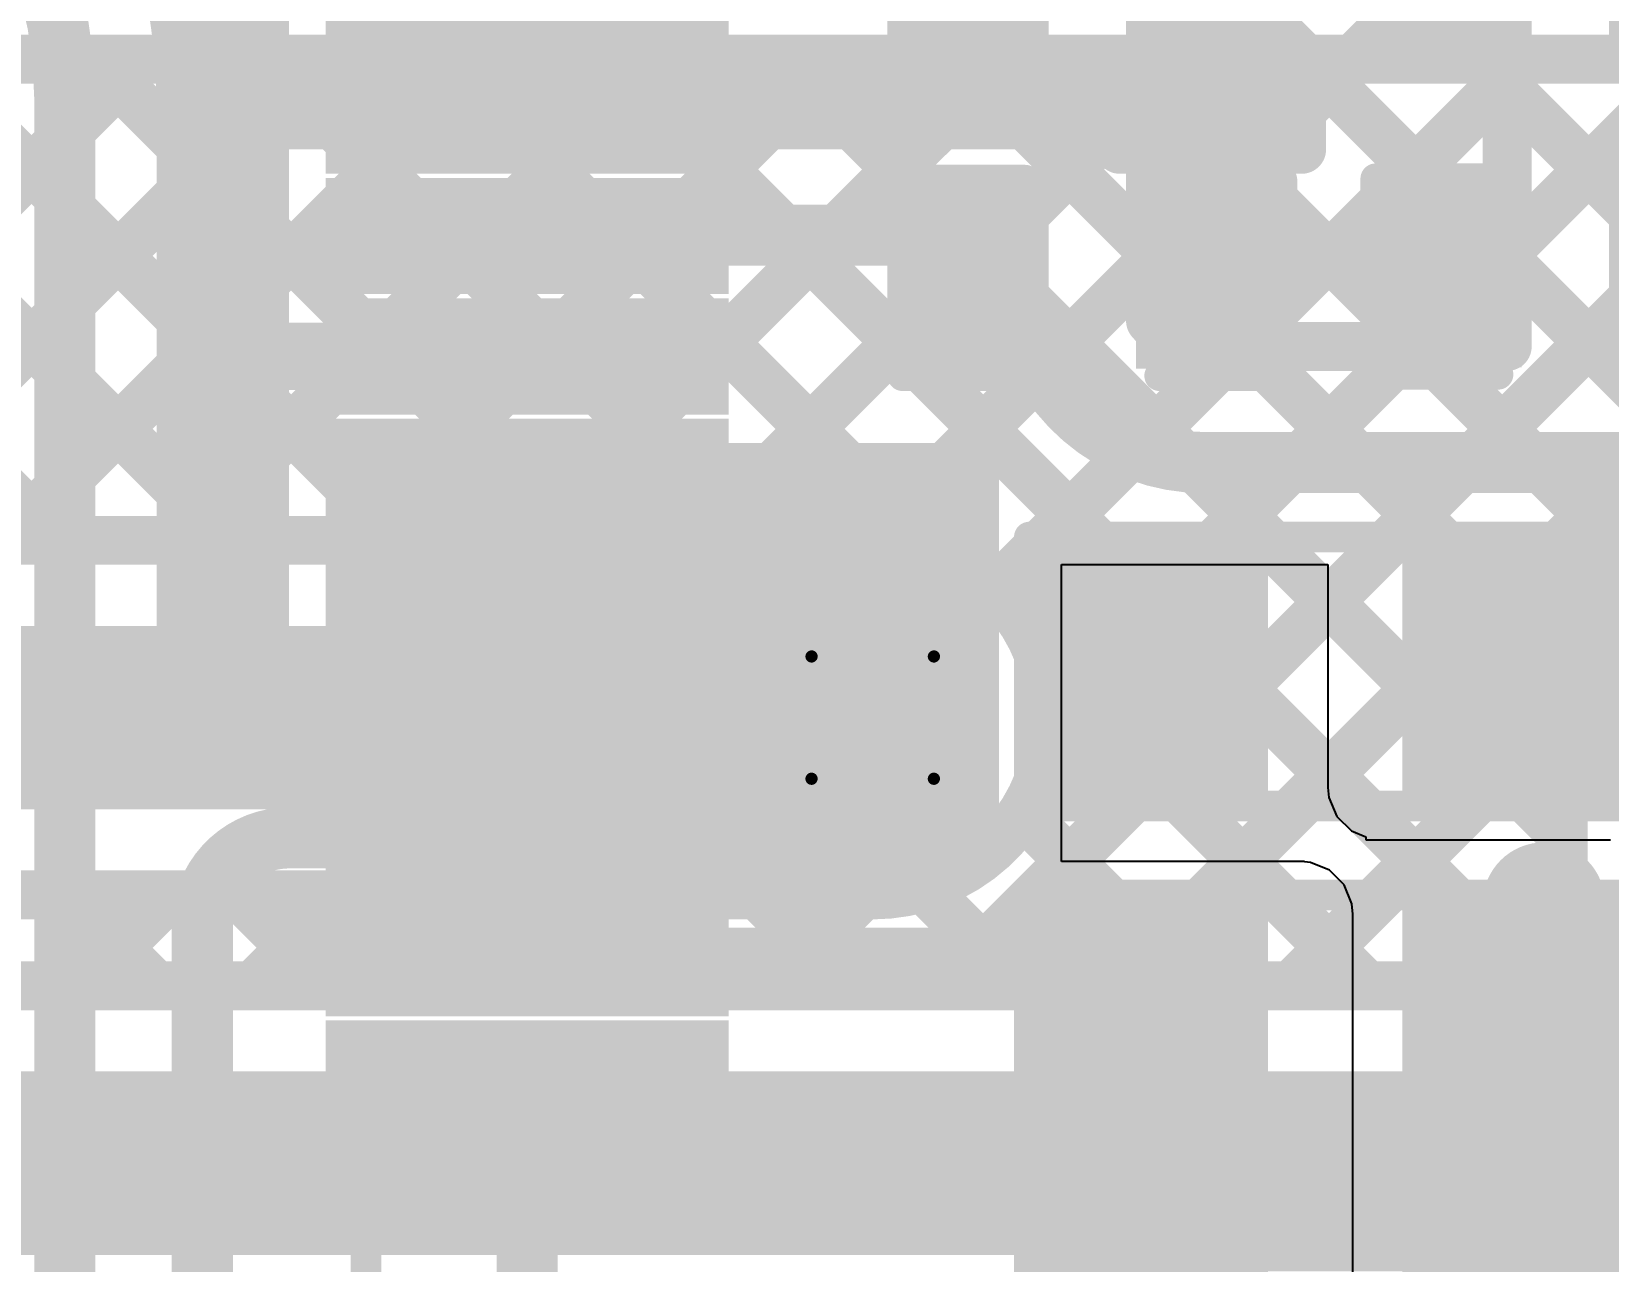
# Model space of a CAD drawing. Header units: inches. Extents: x -17 to 349, y -40 to 215.
# Drawn here: x 104.48 to 111.03, y 122.64 to 127.75 of the extents above; entities that cross this region are included whole.
import ezdxf

# ---------------------------------------------------------------- set-up
doc = ezdxf.new("R2010")
doc.units = ezdxf.units.IN
for name, color, linetype in [('Bottom Layer', 5, 'Continuous'), ('Drill Drawing', 1, 'Continuous'), ('Top Layer', 1, 'Continuous'), ('Top Overlay', 2, 'Continuous'), ('Top Paste', 8, 'Continuous'), ('Top Solder', 216, 'Continuous'), ('Via Holes', 16, 'Continuous')]:
    doc.layers.add(name, color=color, linetype=linetype)
doc.styles.add('Arial Black_Bold', font='', dxfattribs={"height": 0.2})
doc.styles.get('Arial Black_Bold').set_extended_font_data('Arial Black', bold=True)

# ---------------------------------------------------------------- blocks, each defined once
blk = doc.blocks.new('C___0402_57')
at = {"layer": 'Top Layer'}
for points in [[(-0.6985, -0.3175), (-0.6985, 0.3175), (-0.2413, 0.3175), (-0.2413, -0.3175)], [(0.2413, -0.3175), (0.2413, 0.3175), (0.6985, 0.3175), (0.6985, -0.3175)]]:
    blk.add_hatch(color=1, dxfattribs=at).paths.add_polyline_path(points)
at = {"layer": 'Top Paste'}
for points in [[(-0.6985, -0.3175), (-0.6985, 0.3175), (-0.2413, 0.3175), (-0.2413, -0.3175)], [(0.2413, -0.3175), (0.2413, 0.3175), (0.6985, 0.3175), (0.6985, -0.3175)]]:
    blk.add_hatch(color=8, dxfattribs=at).paths.add_polyline_path(points)
at = {"layer": 'Top Solder'}
for points in [[(-0.7585, -0.3775), (-0.7585, 0.3775), (-0.1813, 0.3775), (-0.1813, -0.3775)], [(0.1813, -0.3775), (0.1813, 0.3775), (0.7585, 0.3775), (0.7585, -0.3775)]]:
    blk.add_hatch(color=216, dxfattribs=at).paths.add_polyline_path(points)
at = {"layer": 'Top Overlay', "const_width": 0.127}
for points in [[(-0.2794, 0.4064), (-0.7874, 0.4064)], [(-0.7874, 0.4064), (-0.7874, -0.4064)], [(0.7874, 0.4064), (0.2794, 0.4064)], [(0.7874, 0.4064), (0.7874, -0.4064)], [(-0.2794, -0.4064), (-0.7874, -0.4064)], [(0.7874, -0.4064), (0.2794, -0.4064)]]:
    blk.add_lwpolyline(points, dxfattribs=at)
at = {"layer": 'Top Overlay', "const_width": 0.0635}
for points in [[(-0.8191, 0.4064, 1), (-0.7556, 0.4064, 1)], [(-0.8191, 0.4064, 1), (-0.7556, 0.4064, 1)], [(-0.3111, 0.4064, 1), (-0.2477, 0.4064, 1)], [(0.2477, 0.4064, 1), (0.3111, 0.4064, 1)], [(0.7556, 0.4064, 1), (0.8191, 0.4064, 1)], [(0.7556, 0.4064, 1), (0.8191, 0.4064, 1)], [(-0.8191, -0.4064, 1), (-0.7556, -0.4064, 1)], [(-0.8191, -0.4064, 1), (-0.7556, -0.4064, 1)], [(-0.3111, -0.4064, 1), (-0.2477, -0.4064, 1)], [(0.2477, -0.4064, 1), (0.3111, -0.4064, 1)], [(0.7556, -0.4064, 1), (0.8191, -0.4064, 1)], [(0.7556, -0.4064, 1), (0.8191, -0.4064, 1)]]:
    blk.add_lwpolyline(points, format="xyb", close=True, dxfattribs=at)
blk = doc.blocks.new('C___0402_60')
at = {"layer": 'Top Layer'}
for points in [[(-0.6985, -0.3175), (-0.6985, 0.3175), (-0.2413, 0.3175), (-0.2413, -0.3175)], [(0.2413, -0.3175), (0.2413, 0.3175), (0.6985, 0.3175), (0.6985, -0.3175)]]:
    blk.add_hatch(color=1, dxfattribs=at).paths.add_polyline_path(points)
at = {"layer": 'Top Paste'}
for points in [[(-0.6985, -0.3175), (-0.6985, 0.3175), (-0.2413, 0.3175), (-0.2413, -0.3175)], [(0.2413, -0.3175), (0.2413, 0.3175), (0.6985, 0.3175), (0.6985, -0.3175)]]:
    blk.add_hatch(color=8, dxfattribs=at).paths.add_polyline_path(points)
at = {"layer": 'Top Solder'}
for points in [[(-0.7585, -0.3775), (-0.7585, 0.3775), (-0.1813, 0.3775), (-0.1813, -0.3775)], [(0.1813, -0.3775), (0.1813, 0.3775), (0.7585, 0.3775), (0.7585, -0.3775)]]:
    blk.add_hatch(color=216, dxfattribs=at).paths.add_polyline_path(points)
at = {"layer": 'Top Overlay', "const_width": 0.127}
for points in [[(-0.7874, 0.4064), (-0.2794, 0.4064)], [(-0.7874, -0.4064), (-0.7874, 0.4064)], [(0.2794, 0.4064), (0.7874, 0.4064)], [(0.7874, -0.4064), (0.7874, 0.4064)], [(-0.7874, -0.4064), (-0.2794, -0.4064)], [(0.2794, -0.4064), (0.7874, -0.4064)]]:
    blk.add_lwpolyline(points, dxfattribs=at)
at = {"layer": 'Top Overlay', "const_width": 0.0635}
for points in [[(-0.8191, 0.4064, 1), (-0.7556, 0.4064, 1)], [(-0.8191, 0.4064, 1), (-0.7556, 0.4064, 1)], [(-0.3112, 0.4064, 1), (-0.2477, 0.4064, 1)], [(0.2477, 0.4064, 1), (0.3111, 0.4064, 1)], [(0.7556, 0.4064, 1), (0.8191, 0.4064, 1)], [(0.7556, 0.4064, 1), (0.8191, 0.4064, 1)], [(-0.8191, -0.4064, 1), (-0.7556, -0.4064, 1)], [(-0.8191, -0.4064, 1), (-0.7556, -0.4064, 1)], [(-0.3112, -0.4064, 1), (-0.2477, -0.4064, 1)], [(0.2477, -0.4064, 1), (0.3111, -0.4064, 1)], [(0.7556, -0.4064, 1), (0.8191, -0.4064, 1)], [(0.7556, -0.4064, 1), (0.8191, -0.4064, 1)]]:
    blk.add_lwpolyline(points, format="xyb", close=True, dxfattribs=at)
blk = doc.blocks.new('64_TQFP__10_10__63')
at = {"layer": 'Top Layer'}
for points in [[(-3.89, -6.405), (-3.89, -4.935), (-3.61, -4.935), (-3.61, -6.405)], [(-3.39, -6.405), (-3.39, -4.935), (-3.11, -4.935), (-3.11, -6.405)], [(-2.89, -6.405), (-2.89, -4.935), (-2.61, -4.935), (-2.61, -6.405)], [(-2.39, -6.405), (-2.39, -4.935), (-2.11, -4.935), (-2.11, -6.405)], [(-1.89, -6.405), (-1.89, -4.935), (-1.61, -4.935), (-1.61, -6.405)], [(-1.39, -6.405), (-1.39, -4.935), (-1.11, -4.935), (-1.11, -6.405)], [(-0.89, -6.405), (-0.89, -4.935), (-0.61, -4.935), (-0.61, -6.405)], [(-0.39, -6.405), (-0.39, -4.935), (-0.11, -4.935), (-0.11, -6.405)], [(0.11, -6.405), (0.11, -4.935), (0.39, -4.935), (0.39, -6.405)]]:
    blk.add_hatch(color=1, dxfattribs=at).paths.add_polyline_path(points)
at = {"layer": 'Top Paste'}
for points in [[(-3.89, -6.405), (-3.89, -4.935), (-3.61, -4.935), (-3.61, -6.405)], [(-3.39, -6.405), (-3.39, -4.935), (-3.11, -4.935), (-3.11, -6.405)], [(-2.89, -6.405), (-2.89, -4.935), (-2.61, -4.935), (-2.61, -6.405)], [(-2.39, -6.405), (-2.39, -4.935), (-2.11, -4.935), (-2.11, -6.405)], [(-1.89, -6.405), (-1.89, -4.935), (-1.61, -4.935), (-1.61, -6.405)], [(-1.39, -6.405), (-1.39, -4.935), (-1.11, -4.935), (-1.11, -6.405)], [(-0.89, -6.405), (-0.89, -4.935), (-0.61, -4.935), (-0.61, -6.405)], [(-0.39, -6.405), (-0.39, -4.935), (-0.11, -4.935), (-0.11, -6.405)], [(0.11, -6.405), (0.11, -4.935), (0.39, -4.935), (0.39, -6.405)]]:
    blk.add_hatch(color=8, dxfattribs=at).paths.add_polyline_path(points)
at = {"layer": 'Top Solder'}
for points in [[(-3.9916, -6.5066), (-3.9916, -4.8334), (-3.5084, -4.8334), (-3.5084, -6.5066)], [(-3.4916, -6.5066), (-3.4916, -4.8334), (-3.0084, -4.8334), (-3.0084, -6.5066)], [(-2.9916, -6.5066), (-2.9916, -4.8334), (-2.5084, -4.8334), (-2.5084, -6.5066)], [(-2.4916, -6.5066), (-2.4916, -4.8334), (-2.0084, -4.8334), (-2.0084, -6.5066)], [(-1.9916, -6.5066), (-1.9916, -4.8334), (-1.5084, -4.8334), (-1.5084, -6.5066)], [(-1.4916, -6.5066), (-1.4916, -4.8334), (-1.0084, -4.8334), (-1.0084, -6.5066)], [(-0.9916, -6.5066), (-0.9916, -4.8334), (-0.5084, -4.8334), (-0.5084, -6.5066)], [(-0.4916, -6.5066), (-0.4916, -4.8334), (-0.0084, -4.8334), (-0.0084, -6.5066)], [(0.0084, -6.5066), (0.0084, -4.8334), (0.4916, -4.8334), (0.4916, -6.5066)], [(0.5084, -6.5066), (0.5084, -4.8334), (0.9916, -4.8334), (0.9916, -6.5066)]]:
    blk.add_hatch(color=216, dxfattribs=at).paths.add_polyline_path(points)
at = {"layer": 'Top Overlay', "const_width": 0.127}
blk.add_lwpolyline([(-5, -5), (-4.21, -5)], dxfattribs=at)
at = {"layer": 'Top Overlay', "const_width": 0.0635}
blk.add_lwpolyline([(-4.2417, -5, 1), (-4.1782, -5, 1)], format="xyb", close=True, dxfattribs=at)
blk = doc.blocks.new('S______B______74')
at = {"layer": 'Top Layer'}
for points in [[(-1.143, -0.4445), (-1.143, 0.4445), (-0.381, 0.4445), (-0.381, -0.4445)], [(0.381, -0.4445), (0.381, 0.4445), (1.143, 0.4445), (1.143, -0.4445)]]:
    blk.add_hatch(color=1, dxfattribs=at).paths.add_polyline_path(points)
at = {"layer": 'Top Paste'}
for points in [[(-1.143, -0.4445), (-1.143, 0.4445), (-0.381, 0.4445), (-0.381, -0.4445)], [(0.381, -0.4445), (0.381, 0.4445), (1.143, 0.4445), (1.143, -0.4445)]]:
    blk.add_hatch(color=8, dxfattribs=at).paths.add_polyline_path(points)
at = {"layer": 'Top Solder'}
for points in [[(-1.2446, -0.5461), (-1.2446, 0.5461), (-0.2794, 0.5461), (-0.2794, -0.5461)], [(0.2794, -0.5461), (0.2794, 0.5461), (1.2446, 0.5461), (1.2446, -0.5461)]]:
    blk.add_hatch(color=216, dxfattribs=at).paths.add_polyline_path(points)
at = {"layer": 'Top Overlay', "const_width": 0.127}
for points in [[(1.27, 0.5588), (-1.27, 0.5588)], [(-1.27, 0.5588), (-1.27, -0.5588)], [(1.27, 0.5588), (1.27, -0.5588)], [(1.27, -0.5588), (-1.27, -0.5588)]]:
    blk.add_lwpolyline(points, dxfattribs=at)
at = {"layer": 'Top Overlay', "const_width": 0.0635}
for points in [[(-1.30175, 0.5588, 1), (-1.23825, 0.5588, 1)], [(-1.30175, 0.5588, 1), (-1.23825, 0.5588, 1)], [(1.23825, 0.5588, 1), (1.30175, 0.5588, 1)], [(1.23825, 0.5588, 1), (1.30175, 0.5588, 1)], [(-1.30175, -0.5588, 1), (-1.23825, -0.5588, 1)], [(-1.30175, -0.5588, 1), (-1.23825, -0.5588, 1)], [(1.23825, -0.5588, 1), (1.30175, -0.5588, 1)], [(1.23825, -0.5588, 1), (1.30175, -0.5588, 1)]]:
    blk.add_lwpolyline(points, format="xyb", close=True, dxfattribs=at)
blk = doc.blocks.new('S______B______75')
at = {"layer": 'Top Layer'}
for points in [[(-1.143, -0.4445), (-1.143, 0.4445), (-0.381, 0.4445), (-0.381, -0.4445)], [(0.381, -0.4445), (0.381, 0.4445), (1.143, 0.4445), (1.143, -0.4445)]]:
    blk.add_hatch(color=1, dxfattribs=at).paths.add_polyline_path(points)
at = {"layer": 'Top Paste'}
for points in [[(-1.143, -0.4445), (-1.143, 0.4445), (-0.381, 0.4445), (-0.381, -0.4445)], [(0.381, -0.4445), (0.381, 0.4445), (1.143, 0.4445), (1.143, -0.4445)]]:
    blk.add_hatch(color=8, dxfattribs=at).paths.add_polyline_path(points)
at = {"layer": 'Top Solder'}
for points in [[(-1.2446, -0.5461), (-1.2446, 0.5461), (-0.2794, 0.5461), (-0.2794, -0.5461)], [(0.2794, -0.5461), (0.2794, 0.5461), (1.2446, 0.5461), (1.2446, -0.5461)]]:
    blk.add_hatch(color=216, dxfattribs=at).paths.add_polyline_path(points)
at = {"layer": 'Top Overlay', "const_width": 0.127}
for points in [[(1.27, 0.5588), (-1.27, 0.5588)], [(-1.27, 0.5588), (-1.27, -0.5588)], [(1.27, 0.5588), (1.27, -0.5588)], [(1.27, -0.5588), (-1.27, -0.5588)]]:
    blk.add_lwpolyline(points, dxfattribs=at)
at = {"layer": 'Top Overlay', "const_width": 0.0635}
for points in [[(-1.30175, 0.5588, 1), (-1.23825, 0.5588, 1)], [(-1.30175, 0.5588, 1), (-1.23825, 0.5588, 1)], [(1.23825, 0.5588, 1), (1.30175, 0.5588, 1)], [(1.23825, 0.5588, 1), (1.30175, 0.5588, 1)], [(-1.30175, -0.5588, 1), (-1.23825, -0.5588, 1)], [(-1.30175, -0.5588, 1), (-1.23825, -0.5588, 1)], [(1.23825, -0.5588, 1), (1.30175, -0.5588, 1)], [(1.23825, -0.5588, 1), (1.30175, -0.5588, 1)]]:
    blk.add_lwpolyline(points, format="xyb", close=True, dxfattribs=at)
blk = doc.blocks.new('S______B______76')
at = {"layer": 'Top Layer'}
for points in [[(-1.143, -0.4445), (-1.143, 0.4445), (-0.381, 0.4445), (-0.381, -0.4445)], [(0.381, -0.4445), (0.381, 0.4445), (1.143, 0.4445), (1.143, -0.4445)]]:
    blk.add_hatch(color=1, dxfattribs=at).paths.add_polyline_path(points)
at = {"layer": 'Top Paste'}
for points in [[(-1.143, -0.4445), (-1.143, 0.4445), (-0.381, 0.4445), (-0.381, -0.4445)], [(0.381, -0.4445), (0.381, 0.4445), (1.143, 0.4445), (1.143, -0.4445)]]:
    blk.add_hatch(color=8, dxfattribs=at).paths.add_polyline_path(points)
at = {"layer": 'Top Solder'}
for points in [[(-1.2446, -0.5461), (-1.2446, 0.5461), (-0.2794, 0.5461), (-0.2794, -0.5461)], [(0.2794, -0.5461), (0.2794, 0.5461), (1.2446, 0.5461), (1.2446, -0.5461)]]:
    blk.add_hatch(color=216, dxfattribs=at).paths.add_polyline_path(points)
at = {"layer": 'Top Overlay', "const_width": 0.127}
for points in [[(-1.27, 0.5588), (1.27, 0.5588)], [(-1.27, -0.5588), (-1.27, 0.5588)], [(1.27, -0.5588), (1.27, 0.5588)], [(-1.27, -0.5588), (1.27, -0.5588)]]:
    blk.add_lwpolyline(points, dxfattribs=at)
at = {"layer": 'Top Overlay', "const_width": 0.0635}
for points in [[(-1.3017, 0.5588, 1), (-1.2383, 0.5588, 1)], [(-1.3017, 0.5588, 1), (-1.2383, 0.5588, 1)], [(1.2383, 0.5588, 1), (1.3017, 0.5588, 1)], [(1.2383, 0.5588, 1), (1.3017, 0.5588, 1)], [(-1.3017, -0.5588, 1), (-1.2383, -0.5588, 1)], [(-1.3017, -0.5588, 1), (-1.2383, -0.5588, 1)], [(1.2383, -0.5588, 1), (1.3017, -0.5588, 1)], [(1.2383, -0.5588, 1), (1.3017, -0.5588, 1)]]:
    blk.add_lwpolyline(points, format="xyb", close=True, dxfattribs=at)
at = {"layer": 'Top Overlay', "style": 'Arial Black_Bold'}
blk.add_text('SB1', height=1.27, dxfattribs=at).set_placement((1.5981, -0.4225))
blk = doc.blocks.new('C___0402_86')
at = {"layer": 'Top Layer'}
for points in [[(-0.6985, -0.3175), (-0.6985, 0.3175), (-0.2413, 0.3175), (-0.2413, -0.3175)], [(0.2413, -0.3175), (0.2413, 0.3175), (0.6985, 0.3175), (0.6985, -0.3175)]]:
    blk.add_hatch(color=1, dxfattribs=at).paths.add_polyline_path(points)
at = {"layer": 'Top Paste'}
for points in [[(-0.6985, -0.3175), (-0.6985, 0.3175), (-0.2413, 0.3175), (-0.2413, -0.3175)], [(0.2413, -0.3175), (0.2413, 0.3175), (0.6985, 0.3175), (0.6985, -0.3175)]]:
    blk.add_hatch(color=8, dxfattribs=at).paths.add_polyline_path(points)
at = {"layer": 'Top Solder'}
for points in [[(-0.7585, -0.3775), (-0.7585, 0.3775), (-0.1813, 0.3775), (-0.1813, -0.3775)], [(0.1813, -0.3775), (0.1813, 0.3775), (0.7585, 0.3775), (0.7585, -0.3775)]]:
    blk.add_hatch(color=216, dxfattribs=at).paths.add_polyline_path(points)
at = {"layer": 'Top Overlay', "const_width": 0.127}
for points in [[(-0.2794, 0.4064), (-0.7874, 0.4064)], [(-0.7874, 0.4064), (-0.7874, -0.4064)], [(0.7874, 0.4064), (0.2794, 0.4064)], [(0.7874, 0.4064), (0.7874, -0.4064)], [(-0.2794, -0.4064), (-0.7874, -0.4064)], [(0.7874, -0.4064), (0.2794, -0.4064)]]:
    blk.add_lwpolyline(points, dxfattribs=at)
at = {"layer": 'Top Overlay', "const_width": 0.0635}
for points in [[(-0.8191, 0.4064, 1), (-0.7556, 0.4064, 1)], [(-0.8191, 0.4064, 1), (-0.7556, 0.4064, 1)], [(-0.3111, 0.4064, 1), (-0.2477, 0.4064, 1)], [(0.2477, 0.4064, 1), (0.3111, 0.4064, 1)], [(0.7556, 0.4064, 1), (0.8191, 0.4064, 1)], [(0.7556, 0.4064, 1), (0.8191, 0.4064, 1)], [(-0.8191, -0.4064, 1), (-0.7556, -0.4064, 1)], [(-0.8191, -0.4064, 1), (-0.7556, -0.4064, 1)], [(-0.3111, -0.4064, 1), (-0.2477, -0.4064, 1)], [(0.2477, -0.4064, 1), (0.3111, -0.4064, 1)], [(0.7556, -0.4064, 1), (0.8191, -0.4064, 1)], [(0.7556, -0.4064, 1), (0.8191, -0.4064, 1)]]:
    blk.add_lwpolyline(points, format="xyb", close=True, dxfattribs=at)
blk = doc.blocks.new('C___0402_87')
at = {"layer": 'Top Layer'}
for points in [[(-0.6985, -0.3175), (-0.6985, 0.3175), (-0.2413, 0.3175), (-0.2413, -0.3175)], [(0.2413, -0.3175), (0.2413, 0.3175), (0.6985, 0.3175), (0.6985, -0.3175)]]:
    blk.add_hatch(color=1, dxfattribs=at).paths.add_polyline_path(points)
at = {"layer": 'Top Paste'}
for points in [[(-0.6985, -0.3175), (-0.6985, 0.3175), (-0.2413, 0.3175), (-0.2413, -0.3175)], [(0.2413, -0.3175), (0.2413, 0.3175), (0.6985, 0.3175), (0.6985, -0.3175)]]:
    blk.add_hatch(color=8, dxfattribs=at).paths.add_polyline_path(points)
at = {"layer": 'Top Solder'}
for points in [[(-0.7585, -0.3775), (-0.7585, 0.3775), (-0.1813, 0.3775), (-0.1813, -0.3775)], [(0.1813, -0.3775), (0.1813, 0.3775), (0.7585, 0.3775), (0.7585, -0.3775)]]:
    blk.add_hatch(color=216, dxfattribs=at).paths.add_polyline_path(points)
at = {"layer": 'Top Overlay', "const_width": 0.127}
for points in [[(-0.7874, 0.4064), (-0.2794, 0.4064)], [(-0.7874, -0.4064), (-0.7874, 0.4064)], [(0.2794, 0.4064), (0.7874, 0.4064)], [(0.7874, -0.4064), (0.7874, 0.4064)], [(-0.7874, -0.4064), (-0.2794, -0.4064)], [(0.2794, -0.4064), (0.7874, -0.4064)]]:
    blk.add_lwpolyline(points, dxfattribs=at)
at = {"layer": 'Top Overlay', "const_width": 0.0635}
for points in [[(-0.8191, 0.4064, 1), (-0.7556, 0.4064, 1)], [(-0.8191, 0.4064, 1), (-0.7556, 0.4064, 1)], [(-0.3111, 0.4064, 1), (-0.2477, 0.4064, 1)], [(0.2477, 0.4064, 1), (0.3111, 0.4064, 1)], [(0.7556, 0.4064, 1), (0.8191, 0.4064, 1)], [(0.7556, 0.4064, 1), (0.8191, 0.4064, 1)], [(-0.8191, -0.4064, 1), (-0.7556, -0.4064, 1)], [(-0.8191, -0.4064, 1), (-0.7556, -0.4064, 1)], [(-0.3111, -0.4064, 1), (-0.2477, -0.4064, 1)], [(0.2477, -0.4064, 1), (0.3111, -0.4064, 1)], [(0.7556, -0.4064, 1), (0.8191, -0.4064, 1)], [(0.7556, -0.4064, 1), (0.8191, -0.4064, 1)]]:
    blk.add_lwpolyline(points, format="xyb", close=True, dxfattribs=at)

msp = doc.modelspace()

# ---------------------------------------------------------------- hatches: boundary and pattern name
at = {"layer": 'Bottom Layer'}
h = msp.add_hatch(color=5, dxfattribs=at)
edge = h.paths.add_edge_path()
edge.add_arc((107.9747, 124.8981), 0.3, 0, 360)
at = {"layer": 'Top Layer'}
for points in [[(105.0745, 125.0831), (105.497, 125.0831), (105.497, 128.3987), (105.0745, 128.3987)], [(107.2751, 127.5387), (105.1178, 127.5387), (105.1178, 127.2587), (107.2751, 127.2587)], [(105.8051, 127.2587), (109.7558, 127.2587), (109.7558, 127.5387), (105.8051, 127.5387)], [(107.2751, 126.5387), (105.1178, 126.5387), (105.1178, 126.2587), (107.2751, 126.2587)], [(105.8051, 125.2587), (108.042, 125.2587), (108.042, 126.0387), (105.8051, 126.0387)], [(107.4771, 124.2587), (108.4997, 124.2587), (108.4997, 126.0387), (107.4771, 126.0387)], [(107.2751, 125.0387), (105.1178, 125.0387), (105.1178, 124.7587), (107.2751, 124.7587)], [(105.8051, 124.2587), (108.042, 124.2587), (108.042, 124.5387), (105.8051, 124.5387)], [(110.6571, 121.6581), (111.5306, 121.6581), (111.5306, 123.4463), (110.6571, 123.4463)]]:
    msp.add_hatch(color=1, dxfattribs=at).paths.add_polyline_path(points)
h = msp.add_hatch(color=1, dxfattribs=at)
edge = h.paths.add_edge_path()
edge.add_arc((107.9747, 124.8981), 0.3, 0, 360)
at = {"layer": 'Via Holes'}
h = msp.add_hatch(color=7, dxfattribs=at)
edge = h.paths.add_edge_path()
edge.add_arc((107.9747, 124.8981), 0.15, 0, 360)

# ---------------------------------------------------------------- linework, layer by layer
at = {"layer": 'Bottom Layer'}
for points, const_width in [([(102.368, 127.852), (104.5853, 125.6347)], 0.2032), ([(102.9414, 125.6347), (104.9401, 127.6334)], 0.2032), ([(103.6598, 125.6347), (105.6585, 127.6334)], 0.2032), ([(103.7741, 127.6334), (113.7991, 127.6334)], 0.2032), ([(104.0234, 127.6334), (106.0221, 125.6347)], 0.2032), ([(104.3783, 125.6347), (106.3769, 127.6334)], 0.2032), ([(104.7418, 127.6334), (106.7405, 125.6347)], 0.2032), ([(105.0967, 125.6347), (107.0953, 127.6334)], 0.2032), ([(105.4603, 127.6334), (107.4589, 125.6347)], 0.2032), ([(105.8151, 125.6347), (107.8138, 127.6334)], 0.2032), ([(106.1787, 127.6334), (108.219, 125.593)], 0.2032), ([(106.5335, 125.6347), (108.5322, 127.6334)], 0.2032), ([(106.8971, 127.6334), (110.7464, 123.7841)], 0.2032), ([(107.2519, 125.6347), (109.2506, 127.6334)], 0.2032), ([(107.6155, 127.6334), (110.8418, 124.4071)], 0.2032), ([(107.9704, 125.6347), (109.969, 127.6334)], 0.2032), ([(108.275, 123.7841), (112.1243, 127.6334)], 0.2032), ([(108.3339, 127.6334), (110.8427, 125.1247)], 0.2032), ([(108.4842, 125.4301), (110.6875, 127.6334)], 0.2032), ([(108.7103, 124.9378), (111.4059, 127.6334)], 0.2032), ([(108.9934, 123.7841), (112.8427, 127.6334)], 0.2032), ([(109.0524, 127.6334), (111.0666, 125.6192)], 0.2032), ([(109.7708, 127.6334), (111.5781, 125.8261)], 0.2032), ([(110.4892, 127.6334), (115.0284, 123.0942)], 0.2032), ([(103.4504, 127.488), (105.3037, 125.6347)], 0.2032), ([(102.6512, 125.6347), (107.9747, 125.6347)], 0.2032), ([(102.6512, 124.8981), (107.9747, 124.8981)], 0.762), ([(108.6696, 125.1424), (110.028, 123.7841)], 0.2032), ([(110.8418, 123.7841), (110.8418, 125.0895)], 0.2032), ([(109.7118, 123.7841), (110.8418, 124.9141)], 0.2032), ([(108.5942, 124.4995), (109.3096, 123.7841)], 0.2032), ([(108.1835, 124.1917), (108.5912, 123.7841)], 0.2032), ([(110.4302, 123.7841), (110.8418, 124.1957)], 0.2032), ([(102.6512, 124.1615), (107.9747, 124.1615)], 0.2032), ([(104.6216, 124.1615), (104.9991, 123.7841)], 0.2032), ([(104.6829, 123.7841), (105.0603, 124.1615)], 0.2032), ([(105.3401, 124.1615), (105.7175, 123.7841)], 0.2032), ([(105.4013, 123.7841), (105.7787, 124.1615)], 0.2032), ([(106.0585, 124.1615), (106.4359, 123.7841)], 0.2032), ([(106.1197, 123.7841), (106.4972, 124.1615)], 0.2032), ([(106.7769, 124.1615), (107.1544, 123.7841)], 0.2032), ([(106.8381, 123.7841), (107.2156, 124.1615)], 0.2032), ([(107.4953, 124.1615), (107.8728, 123.7841)], 0.2032), ([(107.5566, 123.7841), (107.934, 124.1615)], 0.2032), ([(91.7547, 123.7841), (110.8418, 123.7841)], 0.2032), ([(91.7547, 123.0475), (110.9366, 123.0475)], 0.762)]:
    msp.add_lwpolyline(points, dxfattribs=dict(at, const_width=const_width))
for points, const_width in [([(104.691, 127.6334, 1), (104.7926, 127.6334, 1)], 0.1016), ([(104.8893, 127.6334, 1), (104.9909, 127.6334, 1)], 0.1016), ([(105.4095, 127.6334, 1), (105.5111, 127.6334, 1)], 0.1016), ([(105.6077, 127.6334, 1), (105.7093, 127.6334, 1)], 0.1016), ([(106.1279, 127.6334, 1), (106.2295, 127.6334, 1)], 0.1016), ([(106.3261, 127.6334, 1), (106.4277, 127.6334, 1)], 0.1016), ([(106.8463, 127.6334, 1), (106.9479, 127.6334, 1)], 0.1016), ([(107.0445, 127.6334, 1), (107.1461, 127.6334, 1)], 0.1016), ([(107.5647, 127.6334, 1), (107.6663, 127.6334, 1)], 0.1016), ([(107.763, 127.6334, 1), (107.8646, 127.6334, 1)], 0.1016), ([(108.2831, 127.6334, 1), (108.3847, 127.6334, 1)], 0.1016), ([(108.4814, 127.6334, 1), (108.583, 127.6334, 1)], 0.1016), ([(109.0016, 127.6334, 1), (109.1032, 127.6334, 1)], 0.1016), ([(109.1998, 127.6334, 1), (109.3014, 127.6334, 1)], 0.1016), ([(109.72, 127.6334, 1), (109.8216, 127.6334, 1)], 0.1016), ([(109.9182, 127.6334, 1), (110.0198, 127.6334, 1)], 0.1016), ([(110.4384, 127.6334, 1), (110.54, 127.6334, 1)], 0.1016), ([(110.6367, 127.6334, 1), (110.7383, 127.6334, 1)], 0.1016), ([(104.5345, 125.6347, 1), (104.6361, 125.6347, 1)], 0.1016), ([(105.0459, 125.6347, 1), (105.1475, 125.6347, 1)], 0.1016), ([(105.2529, 125.6347, 1), (105.3545, 125.6347, 1)], 0.1016), ([(105.7643, 125.6347, 1), (105.8659, 125.6347, 1)], 0.1016), ([(105.9713, 125.6347, 1), (106.0729, 125.6347, 1)], 0.1016), ([(106.4827, 125.6347, 1), (106.5843, 125.6347, 1)], 0.1016), ([(106.6897, 125.6347, 1), (106.7913, 125.6347, 1)], 0.1016), ([(107.2011, 125.6347, 1), (107.3027, 125.6347, 1)], 0.1016), ([(107.4081, 125.6347, 1), (107.5097, 125.6347, 1)], 0.1016), ([(107.9196, 125.6347, 1), (108.0212, 125.6347, 1)], 0.1016), ([(107.9239, 125.6347, 1), (108.0255, 125.6347, 1)], 0.1016), ([(107.9239, 125.6347, 1), (108.0255, 125.6347, 1)], 0.1016), ([(108.1682, 125.593, 1), (108.2698, 125.593, 1)], 0.1016), ([(111.0158, 125.6192, 1), (111.1174, 125.6192, 1)], 0.1016), ([(108.4334, 125.4301, 1), (108.535, 125.4301, 1)], 0.1016), ([(107.7842, 124.8981, 1), (108.1652, 124.8981, 1)], 0.381), ([(108.6188, 125.1424, 1), (108.7204, 125.1424, 1)], 0.1016), ([(110.7919, 125.1247, 1), (110.8935, 125.1247, 1)], 0.1016), ([(110.791, 125.0895, 1), (110.8926, 125.0895, 1)], 0.1016), ([(110.791, 125.0895, 1), (110.8926, 125.0895, 1)], 0.1016), ([(108.6595, 124.9378, 1), (108.7611, 124.9378, 1)], 0.1016), ([(110.791, 124.9141, 1), (110.8926, 124.9141, 1)], 0.1016), ([(108.6605, 124.8981, 1), (108.7621, 124.8981, 1)], 0.1016), ([(108.6605, 124.8981, 1), (108.7621, 124.8981, 1)], 0.1016), ([(108.5434, 124.4995, 1), (108.645, 124.4995, 1)], 0.1016), ([(110.791, 124.4071, 1), (110.8926, 124.4071, 1)], 0.1016), ([(108.1327, 124.1917, 1), (108.2343, 124.1917, 1)], 0.1016), ([(110.791, 124.1957, 1), (110.8926, 124.1957, 1)], 0.1016), ([(104.5708, 124.1615, 1), (104.6724, 124.1615, 1)], 0.1016), ([(105.0095, 124.1615, 1), (105.1111, 124.1615, 1)], 0.1016), ([(105.2893, 124.1615, 1), (105.3909, 124.1615, 1)], 0.1016), ([(105.7279, 124.1615, 1), (105.8295, 124.1615, 1)], 0.1016), ([(106.0077, 124.1615, 1), (106.1093, 124.1615, 1)], 0.1016), ([(106.4464, 124.1615, 1), (106.548, 124.1615, 1)], 0.1016), ([(106.7261, 124.1615, 1), (106.8277, 124.1615, 1)], 0.1016), ([(107.1648, 124.1615, 1), (107.2664, 124.1615, 1)], 0.1016), ([(107.4445, 124.1615, 1), (107.5461, 124.1615, 1)], 0.1016), ([(107.8832, 124.1615, 1), (107.9848, 124.1615, 1)], 0.1016), ([(107.9239, 124.1615, 1), (108.0255, 124.1615, 1)], 0.1016), ([(107.9239, 124.1615, 1), (108.0255, 124.1615, 1)], 0.1016), ([(104.6321, 123.7841, 1), (104.7337, 123.7841, 1)], 0.1016), ([(104.9483, 123.7841, 1), (105.0499, 123.7841, 1)], 0.1016), ([(105.3505, 123.7841, 1), (105.4521, 123.7841, 1)], 0.1016), ([(105.6667, 123.7841, 1), (105.7683, 123.7841, 1)], 0.1016), ([(106.0689, 123.7841, 1), (106.1705, 123.7841, 1)], 0.1016), ([(106.3851, 123.7841, 1), (106.4867, 123.7841, 1)], 0.1016), ([(106.7873, 123.7841, 1), (106.8889, 123.7841, 1)], 0.1016), ([(107.1036, 123.7841, 1), (107.2052, 123.7841, 1)], 0.1016), ([(107.5058, 123.7841, 1), (107.6074, 123.7841, 1)], 0.1016), ([(107.822, 123.7841, 1), (107.9236, 123.7841, 1)], 0.1016), ([(108.2242, 123.7841, 1), (108.3258, 123.7841, 1)], 0.1016), ([(108.5404, 123.7841, 1), (108.642, 123.7841, 1)], 0.1016), ([(108.9426, 123.7841, 1), (109.0442, 123.7841, 1)], 0.1016), ([(109.2588, 123.7841, 1), (109.3604, 123.7841, 1)], 0.1016), ([(109.661, 123.7841, 1), (109.7626, 123.7841, 1)], 0.1016), ([(109.9772, 123.7841, 1), (110.0788, 123.7841, 1)], 0.1016), ([(110.3794, 123.7841, 1), (110.481, 123.7841, 1)], 0.1016), ([(110.6956, 123.7841, 1), (110.7972, 123.7841, 1)], 0.1016), ([(110.791, 123.7841, 1), (110.8926, 123.7841, 1)], 0.1016), ([(110.791, 123.7841, 1), (110.8926, 123.7841, 1)], 0.1016), ([(110.7461, 123.0475, 1), (111.1271, 123.0475, 1)], 0.381), ([(110.7461, 123.0475, 1), (111.1271, 123.0475, 1)], 0.381)]:
    msp.add_lwpolyline(points, format="xyb", close=True, dxfattribs=dict(at, const_width=const_width))
for points, const_width in [([(110.8418, 125.0895, -1), (112.315, 125.0895)], 0.2032), ([(107.9747, 125.6347, -0.414214), (108.7113, 124.8981)], 0.2032), ([(108.7113, 124.8981, -0.414214), (107.9747, 124.1615)], 0.2032), ([(111.5784, 123.6893, -0.414214), (110.9366, 123.0475)], 0.762), ([(112.315, 123.6893, -0.414214), (110.9366, 122.3109)], 0.2032)]:
    msp.add_lwpolyline(points, format="xyb", dxfattribs=dict(at, const_width=const_width))
at = {"layer": 'Drill Drawing', "const_width": 0.0508}
for points in [[(107.7207, 125.1521), (108.2287, 125.1521)], [(107.7207, 124.6441), (107.7207, 125.1521)], [(108.2287, 124.6441), (108.2287, 125.1521)], [(107.7207, 124.6441), (108.2287, 124.6441)]]:
    msp.add_lwpolyline(points, dxfattribs=at)
at = {"layer": 'Drill Drawing', "const_width": 0.0254}
for points in [[(107.708, 125.1521, 1), (107.7334, 125.1521, 1)], [(107.708, 125.1521, 1), (107.7334, 125.1521, 1)], [(108.216, 125.1521, 1), (108.2414, 125.1521, 1)], [(108.216, 125.1521, 1), (108.2414, 125.1521, 1)], [(107.708, 124.6441, 1), (107.7334, 124.6441, 1)], [(107.708, 124.6441, 1), (107.7334, 124.6441, 1)], [(108.216, 124.6441, 1), (108.2414, 124.6441, 1)], [(108.216, 124.6441, 1), (108.2414, 124.6441, 1)]]:
    msp.add_lwpolyline(points, format="xyb", close=True, dxfattribs=at)
at = {"layer": 'Top Layer'}
for p, q in [((108.7586, 124.3011), (108.7586, 125.534)), ((108.7586, 125.534), (109.8649, 125.534)), ((109.8649, 125.534), (109.8649, 124.6082)), ((109.8649, 124.6082), (109.8693, 124.5657)), ((109.8693, 124.5657), (109.9022, 124.4872)), ((109.9022, 124.4872), (109.9626, 124.4273)), ((109.9626, 124.4273), (110.0221, 124.4029)), ((110.0221, 124.4029), (110.0221, 124.391)), ((110.0221, 124.391), (110.0839, 124.391)), ((110.0839, 124.391), (110.0839, 124.391)), ((110.0839, 124.391), (110.0839, 124.391)), ((110.0839, 124.391), (111.0381, 124.391)), ((109.7681, 124.3011), (108.7586, 124.3011)), ((109.7681, 124.2993), (109.7681, 124.3011)), ((109.7925, 124.2969), (109.7681, 124.2993)), ((109.8714, 124.2642), (109.7925, 124.2969)), ((109.9318, 124.2039), (109.8714, 124.2642)), ((109.9644, 124.125), (109.9318, 124.2039)), ((109.9686, 124.0823), (109.9644, 124.125)), ((109.9686, 121.9655), (109.9686, 124.0823))]:
    msp.add_line(p, q, dxfattribs=at)
for points, const_width in [([(110.6096, 129.7587), (110.6096, 126.4401)], 0.2032), ([(110.6096, 129.7587), (110.6096, 126.4401)], 0.2032), ([(109.1283, 129.7331), (109.1283, 126.5468)], 0.2032), ([(109.1283, 128.9943), (110.6096, 127.513)], 0.2032), ([(109.1283, 127.5111), (110.6096, 128.9924)], 0.2032), ([(109.1283, 128.2758), (110.6096, 126.7946)], 0.2032), ([(109.1283, 126.7927), (110.6096, 128.274)], 0.2032), ([(105.081, 127.7743), (105.4495, 128.1428)], 0.2032), ([(105.0156, 128.0781), (105.4495, 127.6442)], 0.2032), ([(105.4495, 127.4031), (105.4495, 127.9031)], 0.2032), ([(109.0013, 127.5387), (109.7558, 127.5387)], 0.2032), ([(109.0013, 127.5387), (109.7558, 127.5387)], 0.2032), ([(109.0013, 127.3841), (109.1559, 127.5387)], 0.2032), ([(109.0013, 127.3656), (109.0013, 127.5387)], 0.2032), ([(109.1283, 127.5574), (110.2456, 126.4401)], 0.2032), ([(109.147, 127.5387), (109.427, 127.2587)], 0.2032), ([(109.4942, 126.4401), (110.6096, 127.5556)], 0.2032), ([(109.7558, 127.2587), (109.7558, 127.5387)], 0.2032), ([(104.6201, 121.4787), (104.6201, 127.4681)], 0.254), ([(105.1027, 124.7587), (105.1027, 127.4681)], 0.2032), ([(105.1027, 127.0775), (105.4495, 127.4243)], 0.2032), ([(105.4495, 127.4031), (107.6307, 127.4031)], 0.2032), ([(105.4495, 127.3943), (107.6307, 127.3943)], 0.2032), ([(105.4495, 126.4031), (105.4495, 127.3943)], 0.2032), ([(107.6307, 127.4161), (107.8329, 127.4161)], 0.2032), ([(109.5944, 127.2587), (109.7558, 127.4201)], 0.2032), ([(107.6307, 127.3847), (107.8327, 127.3847)], 0.2032), ([(109.0011, 127.2587), (109.0011, 127.3656)], 0.2032), ([(105.1027, 127.2726), (105.4495, 126.9258)], 0.2032), ([(109.0011, 127.2587), (109.7558, 127.2587)], 0.2032), ([(106.5435, 126.9021), (108.4169, 126.9021)], 0.254), ([(109.1283, 126.839), (109.5272, 126.4401)], 0.2032), ([(110.2126, 126.4401), (110.6096, 126.8371)], 0.2032), ([(108.4169, 126.7245), (108.5185, 126.534)], 0.254), ([(105.1027, 126.3591), (105.4495, 126.7059)], 0.2032), ([(105.1027, 126.5542), (105.4495, 126.2074)], 0.2032), ([(108.5185, 126.534), (108.7534, 126.2429)], 0.254), ([(109.3503, 126.4401), (110.6096, 126.4401)], 0.2032), ([(105.4495, 126.4031), (107.2751, 126.4031)], 0.2032), ([(105.4495, 126.3943), (107.1215, 126.3943)], 0.2032), ([(105.4495, 126.3943), (107.1215, 126.3943)], 0.2032), ([(105.4495, 125.8943), (105.4495, 126.3943)], 0.2032), ([(105.4495, 125.8943), (105.4495, 126.3943)], 0.2032), ([(107.1215, 126.3943), (107.2751, 126.3943)], 0.2032), ([(107.1215, 126.3943), (107.2751, 126.3943)], 0.2032), ([(107.1215, 126.3943), (107.2751, 126.3943)], 0.2032), ([(105.1027, 125.6407), (105.4495, 125.9875)], 0.2032), ([(109.3503, 125.9575), (111.0704, 125.9575)], 0.254), ([(105.4495, 125.4031), (105.4495, 125.8943)], 0.2032), ([(105.4495, 125.4031), (105.4495, 125.8943)], 0.2032), ([(105.4495, 125.4031), (105.4495, 125.8943)], 0.2032), ([(105.1027, 125.8357), (105.4495, 125.4889)], 0.2032), ([(105.4495, 124.9031), (105.4495, 125.4031)], 0.2032), ([(105.4495, 124.9031), (105.4495, 125.4031)], 0.2032), ([(105.1027, 124.9223), (105.4495, 125.2691)], 0.2032), ([(110.6571, 125.0895), (111.5784, 125.0895)], 0.508), ([(105.1027, 125.1173), (105.3605, 124.8595)], 0.2032), ([(105.4495, 124.9031), (107.1215, 124.9031)], 0.2032), ([(105.4495, 124.9031), (107.1215, 124.9031)], 0.2032), ([(105.4495, 124.8943), (107.1215, 124.8943)], 0.2032), ([(105.4495, 124.8943), (107.1215, 124.8943)], 0.2032), ([(105.5511, 124.3987), (106.5401, 124.3987)], 0.254), ([(105.1911, 121.2349), (105.1911, 124.0387)], 0.254), ([(106.5401, 123.8987), (108.837, 123.8987)], 0.254), ([(110.6571, 123.6026), (111.2852, 123.6026)], 0.508), ([(106.5401, 122.4809), (106.5401, 123.3987)], 0.254)]:
    msp.add_lwpolyline(points, dxfattribs=dict(at, const_width=const_width))
for points, const_width in [([(104.6615, 128.7831, -0.163269), (105.1027, 127.4681)], 0.2032), ([(104.169, 128.6206, -0.188735), (104.6201, 127.4681)], 0.254), ([(109.3503, 126.4401, -0.226724), (109.129, 126.5459)], 0.2032), ([(109.3503, 125.9575, -0.226724), (108.7534, 126.2429)], 0.254), ([(111.227, 126.0126, -0.170555), (111.0704, 125.9575)], 0.254), ([(105.1134, 124.7587, -0.106724), (105.4495, 124.8752)], 0.2032), ([(105.4495, 124.8752, -0.030241), (105.5511, 124.8813)], 0.2032), ([(105.1911, 124.0387, -0.414214), (105.5511, 124.3987)], 0.254), ([(111.2852, 123.6026, -0.414214), (110.7618, 124.126)], 0.508), ([(108.837, 123.8987, -0.414214), (109.1331, 123.6026)], 0.254), ([(110.7618, 123.0792, -0.414214), (111.2852, 123.6026)], 0.508)]:
    msp.add_lwpolyline(points, format="xyb", dxfattribs=dict(at, const_width=const_width))
for points, const_width in [([(105.0302, 127.7743, 1), (105.1318, 127.7743, 1)], 0.1016), ([(105.3987, 127.6442, 1), (105.5003, 127.6442, 1)], 0.1016), ([(108.9505, 127.5387, 1), (109.0521, 127.5387, 1)], 0.1016), ([(108.9505, 127.5387, 1), (109.0521, 127.5387, 1)], 0.1016), ([(108.9505, 127.5387, 1), (109.0521, 127.5387, 1)], 0.1016), ([(109.0775, 127.5574, 1), (109.1791, 127.5574, 1)], 0.1016), ([(109.0962, 127.5387, 1), (109.1978, 127.5387, 1)], 0.1016), ([(109.1051, 127.5387, 1), (109.2067, 127.5387, 1)], 0.1016), ([(109.705, 127.5387, 1), (109.8066, 127.5387, 1)], 0.1016), ([(109.705, 127.5387, 1), (109.8066, 127.5387, 1)], 0.1016), ([(109.705, 127.5387, 1), (109.8066, 127.5387, 1)], 0.1016), ([(110.5588, 127.5556, 1), (110.6604, 127.5556, 1)], 0.1016), ([(104.5566, 127.4681, 1), (104.6836, 127.4681, 1)], 0.127), ([(104.5566, 127.4681, 1), (104.6836, 127.4681, 1)], 0.127), ([(105.0519, 127.4681, 1), (105.1535, 127.4681, 1)], 0.1016), ([(105.0519, 127.4681, 1), (105.1535, 127.4681, 1)], 0.1016), ([(109.0775, 127.5111, 1), (109.1791, 127.5111, 1)], 0.1016), ([(110.5588, 127.513, 1), (110.6604, 127.513, 1)], 0.1016), ([(105.3987, 127.4243, 1), (105.5003, 127.4243, 1)], 0.1016), ([(105.3987, 127.4031, 1), (105.5003, 127.4031, 1)], 0.1016), ([(105.3987, 127.4031, 1), (105.5003, 127.4031, 1)], 0.1016), ([(105.3987, 127.3943, 1), (105.5003, 127.3943, 1)], 0.1016), ([(105.3987, 127.3943, 1), (105.5003, 127.3943, 1)], 0.1016), ([(107.5799, 127.4161, 1), (107.6815, 127.4161, 1)], 0.1016), ([(107.5799, 127.4031, 1), (107.6815, 127.4031, 1)], 0.1016), ([(107.5799, 127.3943, 1), (107.6815, 127.3943, 1)], 0.1016), ([(107.7821, 127.4161, 1), (107.8837, 127.4161, 1)], 0.1016), ([(109.705, 127.4201, 1), (109.8066, 127.4201, 1)], 0.1016), ([(107.5799, 127.3847, 1), (107.6815, 127.3847, 1)], 0.1016), ([(107.7819, 127.3847, 1), (107.8835, 127.3847, 1)], 0.1016), ([(108.9503, 127.3656, 1), (109.0519, 127.3656, 1)], 0.1016), ([(108.9505, 127.3841, 1), (109.0521, 127.3841, 1)], 0.1016), ([(108.9505, 127.3656, 1), (109.0521, 127.3656, 1)], 0.1016), ([(105.0519, 127.2726, 1), (105.1535, 127.2726, 1)], 0.1016), ([(108.9503, 127.2587, 1), (109.0519, 127.2587, 1)], 0.1016), ([(108.9503, 127.2587, 1), (109.0519, 127.2587, 1)], 0.1016), ([(109.3762, 127.2587, 1), (109.4778, 127.2587, 1)], 0.1016), ([(109.5436, 127.2587, 1), (109.6452, 127.2587, 1)], 0.1016), ([(109.705, 127.2587, 1), (109.8066, 127.2587, 1)], 0.1016), ([(109.705, 127.2587, 1), (109.8066, 127.2587, 1)], 0.1016), ([(105.0519, 127.0775, 1), (105.1535, 127.0775, 1)], 0.1016), ([(105.3987, 126.9258, 1), (105.5003, 126.9258, 1)], 0.1016), ([(106.48, 126.9021, 1), (106.607, 126.9021, 1)], 0.127), ([(108.3534, 126.9021, 1), (108.4804, 126.9021, 1)], 0.127), ([(109.0775, 126.839, 1), (109.1791, 126.839, 1)], 0.1016), ([(110.5588, 126.8371, 1), (110.6604, 126.8371, 1)], 0.1016), ([(108.3534, 126.7245, 1), (108.4804, 126.7245, 1)], 0.127), ([(109.0775, 126.7927, 1), (109.1791, 126.7927, 1)], 0.1016), ([(110.5588, 126.7946, 1), (110.6604, 126.7946, 1)], 0.1016), ([(105.3987, 126.7059, 1), (105.5003, 126.7059, 1)], 0.1016), ([(105.0519, 126.5542, 1), (105.1535, 126.5542, 1)], 0.1016), ([(108.455, 126.534, 1), (108.582, 126.534, 1)], 0.127), ([(108.455, 126.534, 1), (108.582, 126.534, 1)], 0.127), ([(109.0775, 126.5468, 1), (109.1791, 126.5468, 1)], 0.1016), ([(109.0782, 126.5459, 1), (109.1798, 126.5459, 1)], 0.1016), ([(109.2995, 126.4401, 1), (109.4011, 126.4401, 1)], 0.1016), ([(109.2995, 126.4401, 1), (109.4011, 126.4401, 1)], 0.1016), ([(109.4434, 126.4401, 1), (109.545, 126.4401, 1)], 0.1016), ([(109.4764, 126.4401, 1), (109.578, 126.4401, 1)], 0.1016), ([(110.1618, 126.4401, 1), (110.2634, 126.4401, 1)], 0.1016), ([(110.1948, 126.4401, 1), (110.2964, 126.4401, 1)], 0.1016), ([(110.5588, 126.4401, 1), (110.6604, 126.4401, 1)], 0.1016), ([(110.5588, 126.4401, 1), (110.6604, 126.4401, 1)], 0.1016), ([(110.5588, 126.4401, 1), (110.6604, 126.4401, 1)], 0.1016), ([(105.0519, 126.3591, 1), (105.1535, 126.3591, 1)], 0.1016), ([(105.3987, 126.4031, 1), (105.5003, 126.4031, 1)], 0.1016), ([(105.3987, 126.4031, 1), (105.5003, 126.4031, 1)], 0.1016), ([(105.3987, 126.3943, 1), (105.5003, 126.3943, 1)], 0.1016), ([(105.3987, 126.3943, 1), (105.5003, 126.3943, 1)], 0.1016), ([(105.3987, 126.3943, 1), (105.5003, 126.3943, 1)], 0.1016), ([(105.3987, 126.3943, 1), (105.5003, 126.3943, 1)], 0.1016), ([(107.0707, 126.3943, 1), (107.1723, 126.3943, 1)], 0.1016), ([(107.0707, 126.3943, 1), (107.1723, 126.3943, 1)], 0.1016), ([(107.0707, 126.3943, 1), (107.1723, 126.3943, 1)], 0.1016), ([(107.0707, 126.3943, 1), (107.1723, 126.3943, 1)], 0.1016), ([(107.0707, 126.3943, 1), (107.1723, 126.3943, 1)], 0.1016), ([(107.2243, 126.4031, 1), (107.3259, 126.4031, 1)], 0.1016), ([(107.2243, 126.3943, 1), (107.3259, 126.3943, 1)], 0.1016), ([(107.2243, 126.3943, 1), (107.3259, 126.3943, 1)], 0.1016), ([(107.2243, 126.3943, 1), (107.3259, 126.3943, 1)], 0.1016), ([(108.6899, 126.2429, 1), (108.8169, 126.2429, 1)], 0.127), ([(108.6899, 126.2429, 1), (108.8169, 126.2429, 1)], 0.127), ([(105.3987, 126.2074, 1), (105.5003, 126.2074, 1)], 0.1016), ([(105.3987, 125.9875, 1), (105.5003, 125.9875, 1)], 0.1016), ([(109.2868, 125.9575, 1), (109.4138, 125.9575, 1)], 0.127), ([(109.2868, 125.9575, 1), (109.4138, 125.9575, 1)], 0.127), ([(111.0069, 125.9575, 1), (111.1339, 125.9575, 1)], 0.127), ([(111.0069, 125.9575, 1), (111.1339, 125.9575, 1)], 0.127), ([(105.3987, 125.8943, 1), (105.5003, 125.8943, 1)], 0.1016), ([(105.3987, 125.8943, 1), (105.5003, 125.8943, 1)], 0.1016), ([(105.3987, 125.8943, 1), (105.5003, 125.8943, 1)], 0.1016), ([(105.3987, 125.8943, 1), (105.5003, 125.8943, 1)], 0.1016), ([(105.3987, 125.8943, 1), (105.5003, 125.8943, 1)], 0.1016), ([(105.0519, 125.8357, 1), (105.1535, 125.8357, 1)], 0.1016), ([(105.0519, 125.6407, 1), (105.1535, 125.6407, 1)], 0.1016), ([(105.3987, 125.4889, 1), (105.5003, 125.4889, 1)], 0.1016), ([(105.3987, 125.4031, 1), (105.5003, 125.4031, 1)], 0.1016), ([(105.3987, 125.4031, 1), (105.5003, 125.4031, 1)], 0.1016), ([(105.3987, 125.4031, 1), (105.5003, 125.4031, 1)], 0.1016), ([(105.3987, 125.4031, 1), (105.5003, 125.4031, 1)], 0.1016), ([(105.3987, 125.4031, 1), (105.5003, 125.4031, 1)], 0.1016), ([(105.3987, 125.2691, 1), (105.5003, 125.2691, 1)], 0.1016), ([(110.5301, 125.0895, 1), (110.7841, 125.0895, 1)], 0.254), ([(105.0519, 125.1173, 1), (105.1535, 125.1173, 1)], 0.1016), ([(105.0519, 124.9223, 1), (105.1535, 124.9223, 1)], 0.1016), ([(105.3987, 124.9031, 1), (105.5003, 124.9031, 1)], 0.1016), ([(105.3987, 124.9031, 1), (105.5003, 124.9031, 1)], 0.1016), ([(105.3987, 124.9031, 1), (105.5003, 124.9031, 1)], 0.1016), ([(105.3987, 124.9031, 1), (105.5003, 124.9031, 1)], 0.1016), ([(107.0707, 124.9031, 1), (107.1723, 124.9031, 1)], 0.1016), ([(107.0707, 124.9031, 1), (107.1723, 124.9031, 1)], 0.1016), ([(105.3097, 124.8595, 1), (105.4113, 124.8595, 1)], 0.1016), ([(105.3987, 124.8943, 1), (105.5003, 124.8943, 1)], 0.1016), ([(105.3987, 124.8943, 1), (105.5003, 124.8943, 1)], 0.1016), ([(105.3987, 124.8752, 1), (105.5003, 124.8752, 1)], 0.1016), ([(105.3987, 124.8752, 1), (105.5003, 124.8752, 1)], 0.1016), ([(105.5003, 124.8813, 1), (105.6019, 124.8813, 1)], 0.1016), ([(107.0707, 124.8943, 1), (107.1723, 124.8943, 1)], 0.1016), ([(107.0707, 124.8943, 1), (107.1723, 124.8943, 1)], 0.1016), ([(105.0519, 124.7587, 1), (105.1535, 124.7587, 1)], 0.1016), ([(105.0626, 124.7587, 1), (105.1642, 124.7587, 1)], 0.1016), ([(105.4876, 124.3987, 1), (105.6146, 124.3987, 1)], 0.127), ([(105.4876, 124.3987, 1), (105.6146, 124.3987, 1)], 0.127), ([(106.4766, 124.3987, 1), (106.6036, 124.3987, 1)], 0.127), ([(110.6348, 124.126, 1), (110.8888, 124.126, 1)], 0.254), ([(105.1276, 124.0387, 1), (105.2546, 124.0387, 1)], 0.127), ([(105.1276, 124.0387, 1), (105.2546, 124.0387, 1)], 0.127), ([(106.4766, 123.8987, 1), (106.6036, 123.8987, 1)], 0.127), ([(108.7735, 123.8987, 1), (108.9005, 123.8987, 1)], 0.127), ([(108.7735, 123.8987, 1), (108.9005, 123.8987, 1)], 0.127), ([(110.5301, 123.6026, 1), (110.7841, 123.6026, 1)], 0.254), ([(109.0696, 123.6026, 1), (109.1966, 123.6026, 1)], 0.127), ([(106.4766, 123.3987, 1), (106.6036, 123.3987, 1)], 0.127), ([(110.6348, 123.0792, 1), (110.8888, 123.0792, 1)], 0.254)]:
    msp.add_lwpolyline(points, format="xyb", close=True, dxfattribs=dict(at, const_width=const_width))

# ---------------------------------------------------------------- block references
for name, p, rotation in [('64_TQFP__10_10__63', (100.8701, 127.1487), 90), ('C___0402_86', (108.887, 128.0387), 180), ('C___0402_57', (110.8509, 128.0387), 180), ('S______B______75', (109.8951, 123.6026), 180), ('S______B______74', (109.8951, 122.1026), 180)]:
    msp.add_blockref(name, p, dxfattribs=dict(rotation=rotation))
for name, p in [('C___0402_60', (108.8868, 126.7245)), ('C___0402_87', (110.8509, 126.7303)), ('S______B______76', (109.8951, 125.0895))]:
    msp.add_blockref(name, p)

doc.saveas('drawing.dxf')
